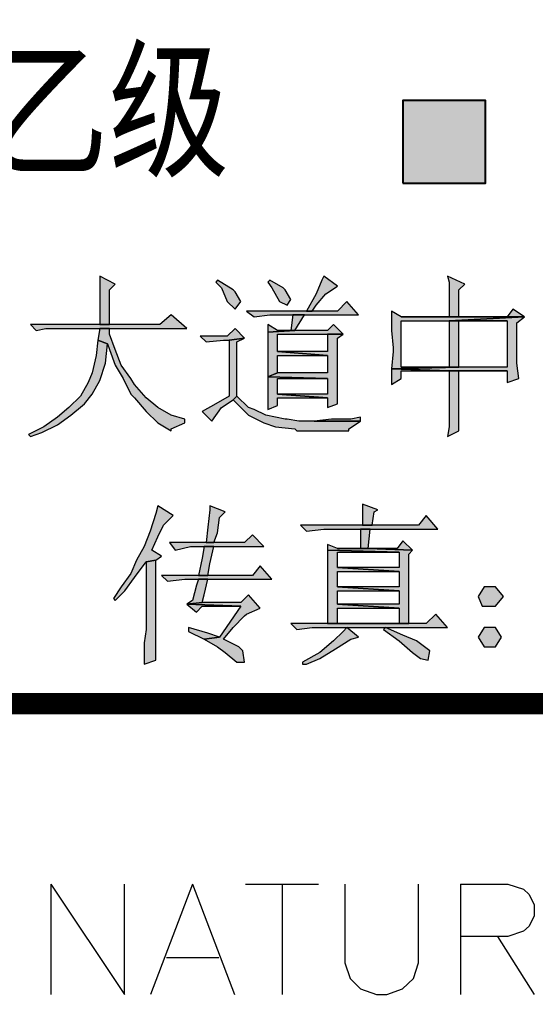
# Model space of a CAD drawing. Extents: x -809667 to 586099, y 3084146 to 3634412.
# Drawn here: x 381485.28 to 381489.48, y 3086275.96 to 3086283.89 of the extents above; entities that cross this region are included whole.
import ezdxf

# ---------------------------------------------------------------- set-up
doc = ezdxf.new("R2010")
doc.units = 0
doc.header["$LTSCALE"] = 0.5
doc.layers.get('0').update_dxf_attribs({"linetype": 'CONTINUOUS'})
doc.layers.add('PUB_TITLE', color=4, linetype='CONTINUOUS')
doc.styles.add('STYLE1', font='', dxfattribs={"width": 0.8})
doc.styles.get('STYLE1').set_extended_font_data('SimSun')

# ---------------------------------------------------------------- blocks, each defined once
blk = doc.blocks.new('AACI')
at = {"layer": 'PUB_TITLE'}
blk.add_hatch(color=256, dxfattribs=at).paths.add_polyline_path([(3832.3, 849.1), (3832.3, 984.1), (3697.3, 984.1), (3697.3, 849.1)])
h = blk.add_hatch(color=256, dxfattribs=at)
h.dxf.hatch_style = 1
h.paths.add_polyline_path([(3219.3, 675), (3228.7, 684.5), (3203.6, 697.1), (3203.6, 681.3), (3203.6, 653), (3203.6, 618.4), (3219.3, 618.4)])
h.paths.add_polyline_path([(3320, 634.1), (3301.1, 618.4), (3219.3, 618.4), (3203.6, 618.4), (3090.3, 618.4), (3099.7, 608.9), (3115.5, 612.1), (3203.6, 612.1), (3219.3, 612.1), (3345.2, 612.1)])
h.paths.add_polyline_path([(3219.3, 612.1), (3203.6, 612.1), (3200.4, 593.2), (3216.2, 586.9), (3219.3, 577.5), (3228.7, 552.3), (3241.3, 530.3), (3253.9, 505.1), (3260.2, 498.8), (3279.1, 476.8), (3298, 457.9), (3320, 445.3), (3320, 448.4), (3342, 457.9), (3342, 464.2), (3320, 470.5), (3298, 483.1), (3279.1, 498.8), (3260.2, 520.8), (3253.9, 530.3), (3238.2, 552.3), (3228.7, 577.5), (3219.3, 602.7)])
h.paths.add_polyline_path([(3216.2, 586.9), (3200.4, 593.2), (3197.3, 568), (3191, 539.7), (3184.7, 524), (3172.1, 501.9), (3153.2, 483.1), (3134.3, 467.3), (3112.3, 451.6), (3087.1, 439), (3090.3, 435.9), (3109.2, 442.2), (3134.3, 454.7), (3156.4, 470.5), (3175.2, 486.2), (3178.4, 489.4), (3191, 505.1), (3203.6, 527.1), (3213, 555.4)])
h = blk.add_hatch(color=256, dxfattribs=at)
h.dxf.hatch_style = 1
h.paths.add_polyline_path([(3505.7, 675), (3502.5, 678.2), (3480.5, 690.8), (3477.4, 687.6), (3483.7, 678.2), (3496.2, 656.2), (3508.8, 649.9), (3515.1, 659.3)])
h.paths.add_polyline_path([(3571.8, 668.7), (3590.7, 681.3), (3568.6, 697.1), (3565.5, 690.8), (3556, 668.7), (3540.3, 640.4), (3549.7, 640.4), (3556, 649.9)])
h.paths.add_polyline_path([(3606.4, 656.2), (3590.7, 640.4), (3549.7, 640.4), (3540.3, 640.4), (3442.7, 640.4), (3455.3, 631), (3480.5, 634.1), (3518.3, 634.1), (3537.2, 634.1), (3625.3, 634.1)])
h.paths.add_polyline_path([(3423.9, 671.9), (3420.7, 675), (3395.5, 690.8), (3392.4, 687.6), (3401.8, 678.2), (3411.3, 656.2), (3423.9, 643.6), (3433.3, 656.2)])
h.paths.add_polyline_path([(3423.9, 612.1), (3411.3, 599.5), (3367.2, 599.5), (3376.7, 590.1), (3405, 593.2), (3414.4, 593.2), (3439.6, 596.4)])
h.paths.add_polyline_path([(3427, 590.1), (3439.6, 596.4), (3414.4, 593.2), (3414.4, 501.9), (3392.4, 489.4), (3370.4, 476.8), (3386.1, 461), (3401.8, 483.1), (3420.7, 495.7), (3427, 501.9)])
h.paths.add_polyline_path([(3427, 501.9), (3420.7, 495.7), (3436.5, 479.9), (3445.9, 470.5), (3471.1, 457.9), (3490, 451.6), (3521.4, 448.4), (3524.6, 445.3), (3549.7, 445.3), (3578.1, 445.3), (3609.5, 445.3), (3609.5, 448.4), (3628.4, 461), (3552.9, 461), (3527.7, 461), (3508.8, 464.2), (3505.7, 464.2), (3474.2, 470.5), (3455.3, 479.9), (3445.9, 483.1)])
h.paths.add_polyline_path([(3493.1, 530.3), (3574.9, 530.3), (3477.4, 533.4), (3477.4, 508.2), (3477.4, 479.9), (3493.1, 486.2), (3493.1, 498.8), (3574.9, 498.8), (3493.1, 505.1)])
h.paths.add_polyline_path([(3493.1, 568), (3574.9, 568), (3493.1, 574.3), (3493.1, 602.7), (3574.9, 602.7), (3600.1, 602.7), (3584.4, 618.4), (3574.9, 608.9), (3521.4, 608.9), (3477.4, 605.8), (3477.4, 577.5), (3477.4, 549.2), (3477.4, 533.4), (3493.1, 539.7)])
h.paths.add_polyline_path([(3477.4, 618.4), (3477.4, 605.8), (3521.4, 608.9), (3493.1, 608.9)], flags=17)
h.paths.add_polyline_path([(3590.7, 596.4), (3600.1, 602.7), (3574.9, 602.7), (3574.9, 574.3), (3493.1, 574.3), (3574.9, 568), (3574.9, 539.7), (3493.1, 539.7), (3477.4, 533.4), (3574.9, 530.3), (3574.9, 505.1), (3493.1, 505.1), (3574.9, 498.8), (3574.9, 483.1), (3590.7, 489.4), (3590.7, 492.5), (3590.7, 517.7), (3590.7, 546)])
h.paths.add_polyline_path([(3628.4, 467.3), (3612.7, 464.2), (3581.2, 464.2), (3552.9, 461), (3628.4, 461)], flags=17)
h = blk.add_hatch(color=256, dxfattribs=at)
h.dxf.hatch_style = 1
h.paths.add_polyline_path([(3788.9, 675), (3798.4, 684.5), (3770, 697.1), (3773.2, 687.6), (3773.2, 662.4), (3773.2, 631), (3788.9, 631)])
h.paths.add_polyline_path([(3895.9, 631), (3788.9, 631), (3694.5, 631), (3678.8, 640.4), (3678.8, 634.1), (3678.8, 608.9), (3681.9, 580.6), (3681.9, 574.3), (3678.8, 546), (3788.9, 549.2), (3694.5, 549.2), (3694.5, 624.7), (3773.2, 624.7)])
h.paths.add_polyline_path([(3895.9, 631), (3773.2, 624.7), (3867.6, 624.7), (3867.6, 549.2), (3788.9, 549.2), (3678.8, 546), (3773.2, 542.9), (3867.6, 542.9), (3867.6, 524), (3886.5, 530.3), (3883.3, 555.4), (3883.3, 621.5)])
h.paths.add_polyline_path([(3877, 643.6), (3867.6, 631), (3895.9, 631)])
h.paths.add_polyline_path([(3788.9, 624.7), (3773.2, 624.7), (3773.2, 549.2), (3788.9, 549.2)], flags=17)
h.paths.add_polyline_path([(3788.9, 542.9), (3773.2, 542.9), (3773.2, 505.1), (3773.2, 473.6), (3773.2, 451.6), (3770, 435.9), (3788.9, 445.3), (3788.9, 451.6), (3788.9, 473.6), (3788.9, 501.9)])
h.paths.add_polyline_path([(3694.5, 542.9), (3773.2, 542.9), (3678.8, 546), (3678.8, 520.8), (3694.5, 530.3)])
h = blk.add_hatch(color=256, dxfattribs=at)
h.dxf.hatch_style = 1
h.paths.add_polyline_path([(3537.2, 634.1), (3518.3, 634.1), (3515.1, 608.9), (3521.4, 608.9)])
h = blk.add_hatch(color=256, dxfattribs=at)
h.dxf.hatch_style = 1
h.paths.add_polyline_path([(3383, 322.6), (3383, 316.3), (3379.8, 287.9), (3376.7, 262.8), (3389.2, 262.8), (3395.5, 278.5), (3398.7, 303.7), (3408.1, 313.1)])
h.paths.add_polyline_path([(3298, 322.6), (3294.8, 310), (3285.4, 281.7), (3276, 256.5), (3263.4, 234.4), (3253.9, 212.4), (3238.2, 190.4), (3225.6, 171.5), (3228.7, 168.4), (3244.5, 184.1), (3260.2, 206.1), (3279.1, 231.3), (3294.8, 234.4), (3304.3, 240.7), (3288.5, 250.2), (3298, 272.2), (3307.4, 291.1), (3323.2, 306.8)])
h.paths.add_polyline_path([(3452.2, 275.4), (3439.6, 262.8), (3389.2, 262.8), (3376.7, 262.8), (3316.9, 262.8), (3326.3, 250.2), (3351.5, 256.5), (3373.5, 256.5), (3389.2, 256.5), (3471.1, 256.5)])
h.paths.add_polyline_path([(3389.2, 256.5), (3373.5, 256.5), (3370.4, 237.6), (3364.1, 209.3), (3379.8, 209.3), (3383, 228.2)])
h.paths.add_polyline_path([(3294.8, 234.4), (3279.1, 231.3), (3279.1, 121.2), (3276, 99.1), (3276, 64.5), (3294.8, 70.8), (3294.8, 102.3), (3294.8, 124.3)])
h.paths.add_polyline_path([(3464.8, 225), (3452.2, 209.3), (3379.8, 209.3), (3364.1, 209.3), (3304.3, 209.3), (3313.7, 199.8), (3342, 203), (3364.1, 203), (3379.8, 203), (3483.7, 203)])
h.paths.add_polyline_path([(3379.8, 203), (3364.1, 203), (3360.9, 193.5), (3354.6, 168.4), (3345.2, 162.1), (3370.4, 165.2), (3373.5, 177.8)])
h.paths.add_polyline_path([(3445.9, 177.8), (3433.3, 165.2), (3370.4, 165.2), (3345.2, 162.1), (3433.3, 158.9), (3398.7, 108.6), (3373.5, 105.4), (3395.5, 92.8), (3408.1, 83.4), (3427, 67.7), (3439.6, 67.7), (3436.5, 86.5), (3430.2, 92.8), (3405, 105.4), (3420.7, 124.3), (3439.6, 143.2), (3442.7, 146.3), (3464.8, 155.8)])
h.paths.add_polyline_path([(3345.2, 162.1), (3360.9, 149.5), (3370.4, 158.9), (3433.3, 158.9)], flags=17)
h.paths.add_polyline_path([(3348.3, 124.3), (3348.3, 118), (3373.5, 105.4), (3398.7, 108.6), (3379.8, 114.9)], flags=17)
h = blk.add_hatch(color=256, dxfattribs=at)
h.dxf.hatch_style = 1
h.paths.add_polyline_path([(3848.7, 190.4), (3829.8, 190.4), (3820.4, 174.7), (3826.7, 158.9), (3848.7, 158.9), (3861.3, 174.7)])
h.paths.add_polyline_path([(3848.7, 124.3), (3829.8, 124.3), (3820.4, 108.6), (3829.8, 92.8), (3848.7, 92.8), (3858.2, 108.6)])
h.paths.add_polyline_path([(3631.6, 325.7), (3631.6, 319.4), (3631.6, 291.1), (3647.3, 291.1), (3650.5, 313.1), (3656.7, 316.3)])
h.paths.add_polyline_path([(3735.4, 306.8), (3722.8, 291.1), (3647.3, 291.1), (3631.6, 291.1), (3530.9, 291.1), (3540.3, 281.7), (3568.6, 284.8), (3628.4, 284.8), (3644.2, 284.8), (3754.3, 284.8)])
h.paths.add_polyline_path([(3644.2, 284.8), (3628.4, 284.8), (3628.4, 253.3), (3590.7, 253.3), (3641, 253.3)])
h.paths.add_polyline_path([(3697.7, 265.9), (3688.2, 253.3), (3641, 253.3), (3713.4, 250.2)])
h.paths.add_polyline_path([(3574.9, 259.6), (3574.9, 250.2), (3691.4, 247), (3691.4, 221.9), (3590.7, 221.9), (3691.4, 215.6), (3691.4, 190.4), (3590.7, 190.4), (3691.4, 184.1), (3691.4, 162.1), (3590.7, 162.1), (3691.4, 155.8), (3691.4, 130.6), (3590.7, 130.6), (3574.9, 130.6), (3707.1, 130.6), (3707.1, 243.9), (3713.4, 250.2), (3641, 253.3), (3590.7, 253.3)])
h.paths.add_polyline_path([(3574.9, 250.2), (3574.9, 231.3), (3574.9, 206.1), (3574.9, 171.5), (3574.9, 130.6), (3590.7, 130.6), (3590.7, 155.8), (3691.4, 155.8), (3590.7, 162.1), (3590.7, 184.1), (3691.4, 184.1), (3590.7, 190.4), (3590.7, 215.6), (3691.4, 215.6), (3590.7, 221.9), (3590.7, 247), (3691.4, 247)], flags=17)
h.paths.add_polyline_path([(3751.2, 146.3), (3735.4, 130.6), (3707.1, 130.6), (3574.9, 130.6), (3515.1, 130.6), (3524.6, 121.2), (3549.7, 124.3), (3770, 124.3)])
h.paths.add_polyline_path([(3606.4, 124.3), (3600.1, 118), (3584.4, 102.3), (3562.3, 83.4), (3534, 67.7), (3534, 64.5), (3540.3, 64.5), (3562.3, 74), (3587.5, 89.7), (3612.7, 105.4), (3625.3, 108.6)])
h.paths.add_polyline_path([(3669.3, 124.3), (3666.2, 121.2), (3691.4, 102.3), (3713.4, 83.4), (3726, 74), (3738.6, 70.8), (3741.7, 86.5), (3719.7, 102.3), (3697.7, 111.7)])
for points in [[(0, 4000), (6000, 4000), (6000, 0), (0, 0)], [(3697.3, 849.1), (3832.3, 849.1), (3832.3, 984.1), (3697.3, 984.1)]]:
    blk.add_lwpolyline(points, close=True, dxfattribs=at)
at = {"layer": 'PUB_TITLE', "lineweight": 0}
for points in [[(3203.6, 697.1), (3203.6, 681.3), (3203.6, 653), (3203.6, 618.4), (3219.3, 618.4), (3219.3, 675), (3228.7, 684.5)], [(3395.5, 690.8), (3392.4, 687.6), (3401.8, 678.2), (3411.3, 656.2), (3423.9, 643.6), (3433.3, 656.2), (3423.9, 671.9), (3420.7, 675)], [(3480.5, 690.8), (3477.4, 687.6), (3483.7, 678.2), (3496.2, 656.2), (3508.8, 649.9), (3515.1, 659.3), (3505.7, 675), (3502.5, 678.2)], [(3568.6, 697.1), (3565.5, 690.8), (3556, 668.7), (3540.3, 640.4), (3549.7, 640.4), (3556, 649.9), (3571.8, 668.7), (3590.7, 681.3)], [(3770, 697.1), (3773.2, 687.6), (3773.2, 662.4), (3773.2, 631), (3694.5, 631), (3788.9, 631), (3788.9, 675), (3798.4, 684.5)], [(3606.4, 656.2), (3590.7, 640.4), (3549.7, 640.4), (3540.3, 640.4), (3442.7, 640.4), (3455.3, 631), (3480.5, 634.1), (3518.3, 634.1), (3537.2, 634.1), (3625.3, 634.1)], [(3678.8, 640.4), (3678.8, 634.1), (3678.8, 608.9), (3681.9, 580.6), (3681.9, 574.3), (3678.8, 546), (3788.9, 549.2), (3694.5, 549.2), (3694.5, 624.7), (3773.2, 624.7), (3895.9, 631), (3788.9, 631), (3694.5, 631)], [(3877, 643.6), (3867.6, 631), (3788.9, 631), (3895.9, 631)], [(3320, 634.1), (3301.1, 618.4), (3219.3, 618.4), (3203.6, 618.4), (3090.3, 618.4), (3099.7, 608.9), (3115.5, 612.1), (3203.6, 612.1), (3219.3, 612.1), (3345.2, 612.1)], [(3537.2, 634.1), (3518.3, 634.1), (3515.1, 608.9), (3493.1, 608.9), (3521.4, 608.9)], [(3895.9, 631), (3773.2, 624.7), (3867.6, 624.7), (3867.6, 549.2), (3788.9, 549.2), (3678.8, 546), (3773.2, 542.9), (3867.6, 542.9), (3867.6, 524), (3886.5, 530.3), (3883.3, 555.4), (3883.3, 621.5)], [(3773.2, 624.7), (3773.2, 549.2), (3694.5, 549.2), (3788.9, 549.2), (3788.9, 624.7), (3867.6, 624.7)], [(3219.3, 612.1), (3203.6, 612.1), (3200.4, 593.2), (3216.2, 586.9), (3219.3, 577.5), (3228.7, 552.3), (3241.3, 530.3), (3253.9, 505.1), (3260.2, 498.8), (3279.1, 476.8), (3298, 457.9), (3320, 445.3), (3320, 448.4), (3342, 457.9), (3342, 464.2), (3320, 470.5), (3298, 483.1), (3279.1, 498.8), (3260.2, 520.8), (3253.9, 530.3), (3238.2, 552.3), (3228.7, 577.5), (3219.3, 602.7)], [(3423.9, 612.1), (3411.3, 599.5), (3367.2, 599.5), (3376.7, 590.1), (3405, 593.2), (3414.4, 593.2), (3439.6, 596.4)], [(3477.4, 618.4), (3477.4, 605.8), (3521.4, 608.9), (3493.1, 608.9)], [(3584.4, 618.4), (3574.9, 608.9), (3521.4, 608.9), (3477.4, 605.8), (3477.4, 577.5), (3477.4, 549.2), (3477.4, 533.4), (3493.1, 539.7), (3493.1, 568), (3574.9, 568), (3493.1, 574.3), (3493.1, 602.7), (3574.9, 602.7), (3600.1, 602.7)], [(3200.4, 593.2), (3197.3, 568), (3191, 539.7), (3184.7, 524), (3172.1, 501.9), (3153.2, 483.1), (3134.3, 467.3), (3112.3, 451.6), (3087.1, 439), (3090.3, 435.9), (3109.2, 442.2), (3134.3, 454.7), (3156.4, 470.5), (3175.2, 486.2), (3178.4, 489.4), (3191, 505.1), (3203.6, 527.1), (3213, 555.4), (3216.2, 586.9)], [(3439.6, 596.4), (3414.4, 593.2), (3414.4, 501.9), (3392.4, 489.4), (3370.4, 476.8), (3386.1, 461), (3401.8, 483.1), (3420.7, 495.7), (3427, 501.9), (3427, 590.1)], [(3600.1, 602.7), (3574.9, 602.7), (3574.9, 574.3), (3493.1, 574.3), (3574.9, 568), (3574.9, 539.7), (3493.1, 539.7), (3477.4, 533.4), (3574.9, 530.3), (3574.9, 505.1), (3493.1, 505.1), (3574.9, 498.8), (3574.9, 483.1), (3590.7, 489.4), (3590.7, 492.5), (3590.7, 517.7), (3590.7, 546), (3590.7, 596.4)], [(3678.8, 546), (3678.8, 520.8), (3694.5, 530.3), (3694.5, 542.9), (3773.2, 542.9)], [(3773.2, 542.9), (3773.2, 505.1), (3773.2, 473.6), (3773.2, 451.6), (3770, 435.9), (3788.9, 445.3), (3788.9, 451.6), (3788.9, 473.6), (3788.9, 501.9), (3788.9, 542.9), (3867.6, 542.9)], [(3477.4, 533.4), (3477.4, 508.2), (3477.4, 479.9), (3493.1, 486.2), (3493.1, 498.8), (3574.9, 498.8), (3493.1, 505.1), (3493.1, 530.3), (3574.9, 530.3)], [(3427, 501.9), (3420.7, 495.7), (3436.5, 479.9), (3445.9, 470.5), (3471.1, 457.9), (3490, 451.6), (3521.4, 448.4), (3524.6, 445.3), (3549.7, 445.3), (3578.1, 445.3), (3609.5, 445.3), (3609.5, 448.4), (3628.4, 461), (3552.9, 461), (3527.7, 461), (3508.8, 464.2), (3505.7, 464.2), (3474.2, 470.5), (3455.3, 479.9), (3445.9, 483.1)], [(3628.4, 467.3), (3612.7, 464.2), (3581.2, 464.2), (3552.9, 461), (3628.4, 461)], [(3298, 322.6), (3294.8, 310), (3285.4, 281.7), (3276, 256.5), (3263.4, 234.4), (3253.9, 212.4), (3238.2, 190.4), (3225.6, 171.5), (3228.7, 168.4), (3228.7, 168.4), (3244.5, 184.1), (3260.2, 206.1), (3279.1, 231.3), (3294.8, 234.4), (3304.3, 240.7), (3288.5, 250.2), (3298, 272.2), (3307.4, 291.1), (3323.2, 306.8)], [(3383, 322.6), (3383, 316.3), (3379.8, 287.9), (3376.7, 262.8), (3389.2, 262.8), (3395.5, 278.5), (3398.7, 303.7), (3408.1, 313.1)], [(3631.6, 325.7), (3631.6, 319.4), (3631.6, 291.1), (3647.3, 291.1), (3650.5, 313.1), (3656.7, 316.3)], [(3735.4, 306.8), (3722.8, 291.1), (3647.3, 291.1), (3631.6, 291.1), (3530.9, 291.1), (3540.3, 281.7), (3568.6, 284.8), (3628.4, 284.8), (3644.2, 284.8), (3754.3, 284.8)], [(3452.2, 275.4), (3439.6, 262.8), (3389.2, 262.8), (3376.7, 262.8), (3316.9, 262.8), (3326.3, 250.2), (3351.5, 256.5), (3373.5, 256.5), (3389.2, 256.5), (3471.1, 256.5)], [(3644.2, 284.8), (3628.4, 284.8), (3628.4, 253.3), (3590.7, 253.3), (3641, 253.3)], [(3389.2, 256.5), (3373.5, 256.5), (3370.4, 237.6), (3364.1, 209.3), (3379.8, 209.3), (3383, 228.2)], [(3574.9, 259.6), (3574.9, 250.2), (3691.4, 247), (3691.4, 221.9), (3590.7, 221.9), (3691.4, 215.6), (3691.4, 190.4), (3590.7, 190.4), (3691.4, 184.1), (3691.4, 162.1), (3590.7, 162.1), (3691.4, 155.8), (3691.4, 130.6), (3590.7, 130.6), (3574.9, 130.6), (3707.1, 130.6), (3707.1, 243.9), (3713.4, 250.2), (3641, 253.3), (3590.7, 253.3)], [(3697.7, 265.9), (3688.2, 253.3), (3641, 253.3), (3713.4, 250.2)], [(3574.9, 250.2), (3574.9, 231.3), (3574.9, 206.1), (3574.9, 171.5), (3574.9, 130.6), (3590.7, 130.6), (3590.7, 155.8), (3691.4, 155.8), (3590.7, 162.1), (3590.7, 184.1), (3691.4, 184.1), (3590.7, 190.4), (3590.7, 215.6), (3691.4, 215.6), (3590.7, 221.9), (3590.7, 247), (3691.4, 247)], [(3294.8, 234.4), (3279.1, 231.3), (3279.1, 121.2), (3279.1, 121.2), (3276, 99.1), (3276, 64.5), (3294.8, 70.8), (3294.8, 102.3), (3294.8, 124.3)], [(3464.8, 225), (3452.2, 209.3), (3379.8, 209.3), (3364.1, 209.3), (3304.3, 209.3), (3313.7, 199.8), (3342, 203), (3364.1, 203), (3379.8, 203), (3483.7, 203)], [(3379.8, 203), (3364.1, 203), (3360.9, 193.5), (3354.6, 168.4), (3345.2, 162.1), (3370.4, 165.2), (3373.5, 177.8)], [(3445.9, 177.8), (3433.3, 165.2), (3370.4, 165.2), (3345.2, 162.1), (3433.3, 158.9), (3398.7, 108.6), (3373.5, 105.4), (3395.5, 92.8), (3408.1, 83.4), (3427, 67.7), (3439.6, 67.7), (3436.5, 86.5), (3430.2, 92.8), (3405, 105.4), (3420.7, 124.3), (3439.6, 143.2), (3442.7, 146.3), (3464.8, 155.8)], [(3848.7, 190.4), (3829.8, 190.4), (3820.4, 174.7), (3826.7, 158.9), (3848.7, 158.9), (3861.3, 174.7)], [(3345.2, 162.1), (3360.9, 149.5), (3370.4, 158.9), (3433.3, 158.9)], [(3751.2, 146.3), (3735.4, 130.6), (3707.1, 130.6), (3574.9, 130.6), (3515.1, 130.6), (3524.6, 121.2), (3549.7, 124.3), (3770, 124.3)], [(3348.3, 124.3), (3348.3, 118), (3348.3, 118), (3373.5, 105.4), (3398.7, 108.6), (3379.8, 114.9)], [(3606.4, 124.3), (3600.1, 118), (3584.4, 102.3), (3562.3, 83.4), (3534, 67.7), (3534, 64.5), (3540.3, 64.5), (3562.3, 74), (3587.5, 89.7), (3612.7, 105.4), (3625.3, 108.6)], [(3669.3, 124.3), (3666.2, 121.2), (3691.4, 102.3), (3713.4, 83.4), (3726, 74), (3738.6, 70.8), (3741.7, 86.5), (3719.7, 102.3), (3719.7, 102.3), (3697.7, 111.7)], [(3848.7, 124.3), (3829.8, 124.3), (3820.4, 108.6), (3829.8, 92.8), (3848.7, 92.8), (3858.2, 108.6)]]:
    blk.add_lwpolyline(points, close=True, dxfattribs=at)
at = {"layer": 'PUB_TITLE', "insert": (468.2, 1058.5), "char_height": 180, "attachment_point": 1, "line_spacing_factor": 0.8, "style": 'STYLE1'}
blk.add_mtext_dynamic_manual_height_columns('环境工程专项水污染防治工程乙级', width=5003.392, gutter_width=1750, heights=[0], dxfattribs=at)
blk = doc.blocks.new('TQ11')
at = {"layer": 'PUB_TITLE', "const_width": 50}
blk.add_lwpolyline([(1252309.9, -1090814.7), (1260886.2, -1090814.7)], dxfattribs=at)
at = {"layer": 'PUB_TITLE', "color": 140, "lineweight": 0}
for points in [[(1256774.7, -1091235.2), (1256774.7, -1091492.7)], [(1256774.7, -1091235.2), (1256946.3, -1091492.7), (1256946.3, -1091235.2)], [(1257104.6, -1091235.2), (1257006.7, -1091492.7)], [(1257104.6, -1091235.2), (1257202.5, -1091492.7)], [(1257228, -1091235.2), (1257398.3, -1091235.2)], [(1257313.8, -1091235.2), (1257313.8, -1091492.7)], [(1257460, -1091235.2), (1257460, -1091418.9), (1257472.1, -1091455.1), (1257496.2, -1091479.3), (1257533.8, -1091492.7), (1257557.9, -1091492.7), (1257594.1, -1091479.3), (1257619.6, -1091455.1), (1257631.7, -1091418.9), (1257631.7, -1091235.2)], [(1257729.6, -1091235.2), (1257729.6, -1091492.7)], [(1257729.6, -1091235.2), (1257839.5, -1091235.2), (1257875.8, -1091247.2), (1257889.2, -1091259.3), (1257901.2, -1091283.5), (1257901.2, -1091308.9), (1257889.2, -1091333.1), (1257875.8, -1091345.2), (1257839.5, -1091357.2), (1257729.6, -1091357.2)], [(1257815.4, -1091357.2), (1257901.2, -1091492.7)], [(1257044.3, -1091406.8), (1257166.3, -1091406.8)]]:
    blk.add_lwpolyline(points, dxfattribs=at)
at = {"layer": 'PUB_TITLE', "xscale": 1.42938414487833, "yscale": 1.42938414487833, "zscale": 1.42938414487833}
blk.add_blockref('AACI', (1252309.9, -1090814.7), dxfattribs=at)

msp = doc.modelspace()

# ---------------------------------------------------------------- block references
at = {"xscale": 0.003488000000000001, "yscale": 0.003488000000000001, "zscale": 0.003488000000000001}
msp.add_blockref('TQ11', (377101.9057, 3090083.0875), dxfattribs=at)

doc.saveas('drawing.dxf')
